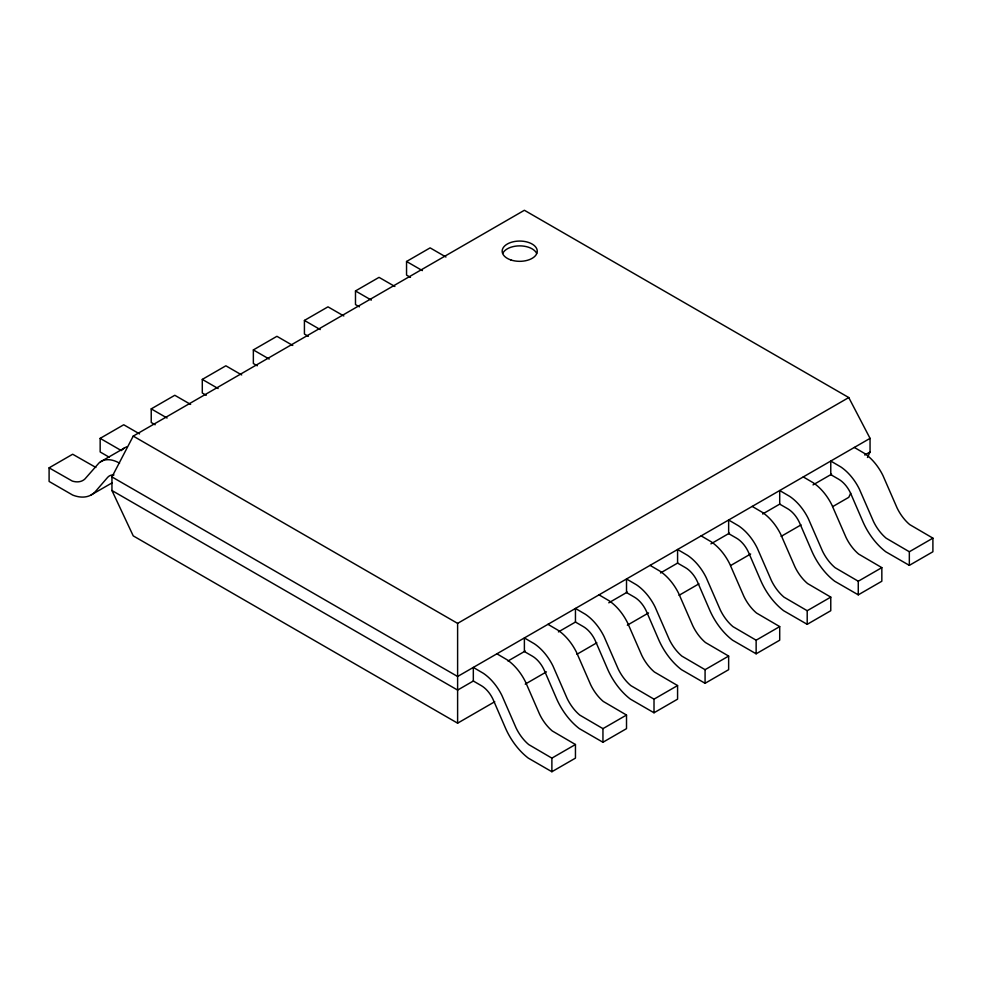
<?xml version="1.0" encoding="UTF-8"?>
<svg xmlns="http://www.w3.org/2000/svg" width="982" height="982" viewBox="0 0 982 982"><rect width="100%" height="100%" fill="white"/><g stroke="black" fill="none" stroke-linecap="round" stroke-linejoin="round"><path stroke-width="1.47" d="M850.707 493.21L848.767 497.334L832.859 506.516M867.474 457.477L870.052 451.978L870.052 438.365L848.767 397.55L524.388 210.271L133.233 436.094L111.948 476.921L111.948 490.521L133.233 535.877L457.612 723.169L494.744 701.725M121.486 450.456L122.615 449.314A37.426 21.604 60 0 1 127.243 446.712M113.961 474.944A20.745 11.98 60 0 0 107.59 477.424L95.622 491.282A48.167 27.803 60 0 1 72.668 495.063L49.1 481.45L49.1 467.849L72.668 454.236L95.868 467.457M109.333 457.268L100.164 451.978L100.164 438.365L123.732 424.764L139.567 433.897M155.156 424.764L151.228 422.493L151.228 408.88L174.796 395.28L190.631 404.412M206.22 395.28L202.292 393.009L202.292 379.408L225.86 365.795L241.695 374.94M257.284 365.795L253.356 363.524L253.356 349.923L276.924 336.31L292.759 345.455M308.348 336.31L304.42 334.052L304.42 320.439L327.988 306.838L343.823 315.971M359.412 306.838L355.484 304.567L355.484 290.954L379.052 277.354L394.887 286.486M410.476 277.354L406.548 275.083L406.548 261.482L430.116 247.869L445.951 257.014M100.471 461.835L124.039 448.234M91.154 494.94L112.108 482.849M133.233 436.094L457.612 623.374L848.767 397.55M870.052 438.365L457.612 676.488L111.948 476.921M473.52 680.907L457.612 690.088L111.948 490.521M508.001 660.996L525.247 651.041M558.402 631.905L575.636 621.95M608.791 602.813L627.363 592.085M660.518 572.948L677.752 562.993M710.907 543.856L729.479 533.128M762.633 513.991L779.868 504.036M813.022 484.899L831.594 474.183M864.749 455.034L870.052 451.978M525.235 684.123L546.446 671.872M576.95 654.27L596.835 642.78M627.338 625.178L648.55 612.928M679.053 595.313L698.938 583.836M730.755 565.46L750.653 553.983M781.144 536.368L801.042 524.891M551.884 758.129L575.452 744.516L575.452 758.129L551.884 771.729L528.316 758.129A48.167 27.803 60 0 1 505.362 727.834L493.394 700.154A20.745 11.98 60 0 0 481.18 685.559L473.324 681.017L473.324 667.416L483.34 673.296A37.426 21.604 60 0 1 501.937 695.514L516.066 727.908A31.485 18.179 60 0 0 528.684 744.552L551.884 758.129L551.884 771.729M602.948 728.644L626.516 715.043L626.516 728.644L602.948 742.257L579.38 728.644A48.167 27.803 60 0 1 556.426 698.362L544.458 670.681A20.745 11.98 60 0 0 532.244 656.074L524.388 651.545L524.388 637.932L534.404 643.811A37.426 21.604 60 0 1 553.001 666.042L567.13 698.435A31.485 18.179 60 0 0 579.748 715.08L602.948 728.644L602.948 742.257M654.012 699.159L677.58 685.559L677.58 699.159L654.012 712.772L630.444 699.159A48.167 27.803 60 0 1 607.49 668.877L595.522 641.197A20.745 11.98 60 0 0 583.308 626.59L575.452 622.06L575.452 608.447L585.468 614.327A37.426 21.604 60 0 1 604.065 636.557L618.194 668.951A31.485 18.179 60 0 0 630.812 685.596L654.012 699.159L654.012 712.772M705.076 669.687L728.644 656.074L728.644 669.687L705.076 683.288L681.508 669.687A48.167 27.803 60 0 1 658.554 639.392L646.586 611.712A20.745 11.98 60 0 0 634.372 597.117L626.516 592.576L626.516 578.975L636.532 584.842A37.426 21.604 60 0 1 655.129 607.072L669.258 639.466A31.485 18.179 60 0 0 681.876 656.111L705.076 669.687L705.076 683.288M756.14 640.203L779.708 626.59L779.708 640.203L756.14 653.803L732.572 640.203A48.167 27.803 60 0 1 709.618 609.908L697.65 582.228A20.745 11.98 60 0 0 685.436 567.633L677.58 563.091L677.58 549.49L687.596 555.37A37.426 21.604 60 0 1 706.193 577.588L720.322 609.982A31.485 18.179 60 0 0 732.94 626.626L756.14 640.203L756.14 653.803M807.204 610.718L830.772 597.117L830.772 610.718L807.204 624.331L783.636 610.718A48.167 27.803 60 0 1 760.682 580.436L748.714 552.756A20.745 11.98 60 0 0 736.5 538.148L728.644 533.619L728.644 520.006L738.66 525.886A37.426 21.604 60 0 1 757.257 548.116L771.386 580.509A31.485 18.179 60 0 0 784.004 597.154L807.204 610.718L807.204 624.331M858.268 581.234L881.836 567.633L881.836 581.234L858.268 594.846L834.7 581.234A48.167 27.803 60 0 1 811.746 550.951L799.778 523.271A20.745 11.98 60 0 0 787.564 508.664L779.708 504.134L779.708 490.521L789.724 496.401A37.426 21.604 60 0 1 808.321 518.631L822.45 551.025A31.485 18.179 60 0 0 835.068 567.67L858.268 581.234L858.268 594.846M909.332 551.761L932.9 538.148L932.9 551.761L909.332 565.362L885.764 551.761A48.167 27.803 60 0 1 862.81 521.467L850.842 493.786A20.745 11.98 60 0 0 838.628 479.191L830.772 474.65L830.772 461.049L840.788 466.916A37.426 21.604 60 0 1 859.385 489.146L873.514 521.54A31.485 18.179 60 0 0 886.132 538.185L909.332 551.761L909.332 565.362M119.559 463.173L117.644 462.154A37.426 21.604 60 0 0 99.047 462.915L84.918 478.983A31.485 18.179 60 0 1 72.3 481.07L49.1 467.849M854.34 447.436L864.356 453.316A37.426 21.604 60 0 1 882.953 475.546L897.082 507.94A31.485 18.179 60 0 0 909.7 524.584L932.9 538.148M803.276 476.921L813.292 482.8A37.426 21.604 60 0 1 831.889 505.018L846.018 537.412A31.485 18.179 60 0 0 858.636 554.057L881.836 567.633M406.548 261.482L422.383 270.615M752.212 506.405L762.228 512.273A37.426 21.604 60 0 1 780.825 534.503L794.954 566.896A31.485 18.179 60 0 0 807.572 583.541L830.772 597.117M355.484 290.954L371.319 300.099M701.148 535.877L711.164 541.757A37.426 21.604 60 0 1 729.761 563.987L743.89 596.381A31.485 18.179 60 0 0 756.508 613.026L779.708 626.59M304.42 320.439L320.255 329.584M650.084 565.362L660.1 571.242A37.426 21.604 60 0 1 678.697 593.472L692.826 625.865A31.485 18.179 60 0 0 705.444 642.51L728.644 656.074M253.356 349.923L269.191 359.056M599.02 594.846L609.036 600.726A37.426 21.604 60 0 1 627.633 622.944L641.762 655.338A31.485 18.179 60 0 0 654.38 671.983L677.58 685.559M202.292 379.408L218.127 388.541M547.956 624.331L557.972 630.198A37.426 21.604 60 0 1 576.569 652.429L590.698 684.822A31.485 18.179 60 0 0 603.316 701.467L626.516 715.043M151.228 408.88L167.063 418.025M496.892 653.803L506.908 659.683A37.426 21.604 60 0 1 525.505 681.913L539.634 714.307A31.485 18.179 60 0 0 552.252 730.952L575.452 744.516M100.164 438.365L121.265 450.554M457.612 623.374L457.612 723.169M502.747 253.381A17.553 10.139 0 0 1 519.699 245.868A17.553 10.139 0 0 1 536.651 253.381M510.922 259.972A17.553 10.139 0 0 0 537.252 251.196A17.553 10.139 0 0 0 510.922 242.419A17.553 10.139 0 0 0 510.922 259.972"/></g></svg>
